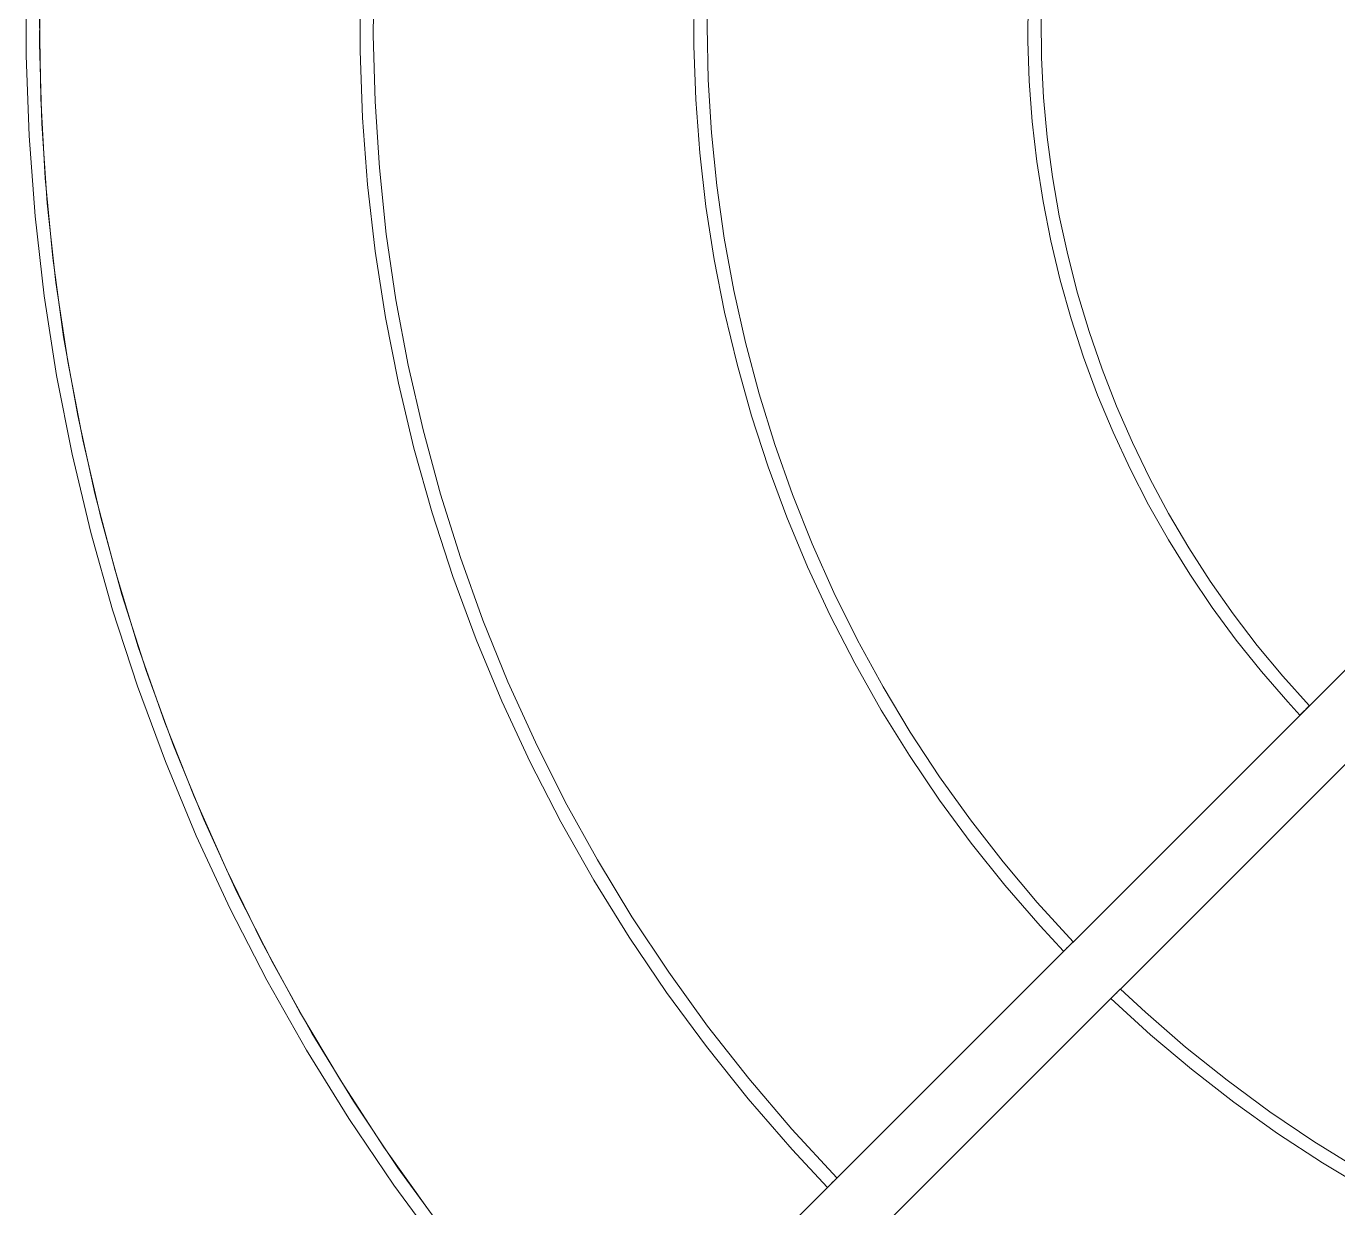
# Model space of a CAD drawing. Header units: millimetres. Extents: x -22227 to 20164, y 15335 to 61747.
# Drawn here: x -8119.4 to -7923, y 61070 to 61246.9 of the extents above; entities that cross this region are included whole.
import ezdxf

# ---------------------------------------------------------------- set-up
doc = ezdxf.new("R2010")
doc.units = ezdxf.units.MM
doc.layers.add('M-EQPM', color=7, linetype='Continuous', lineweight=5)

# ---------------------------------------------------------------- blocks, each defined once
blk = doc.blocks.new('DanNong_VRV_1 QUẠT - OD-A-12_1-2147179-MẶT BẰNG BỐ TRÍ THIẾT BỊ')
at = {"layer": 'M-EQPM'}
for p, q in [((-178.72, -35.93), (13.61, 156.4)), ((13.61, 156.4), (-175.9, -33.1)), ((20.68, 149.33), (-171.65, -43)), ((-168.82, -40.17), (20.68, 149.33))]:
    blk.add_line(p, q, dxfattribs=at)
at = {"layer": 'M-EQPM', "flags": 128}
for points in [[(-248.4, 195.87), (-248.47, 183.83), (-248.05, 171.8), (-247.15, 159.79), (-245.78, 147.83), (-243.92, 135.93), (-241.6, 124.12), (-238.8, 112.41), (-235.53, 100.82), (-231.81, 89.38), (-227.63, 78.09), (-223, 66.97), (-217.93, 56.05), (-212.43, 45.34), (-206.5, 34.86), (-200.16, 24.63), (-193.42, 14.66), (-186.28, 4.96), (-178.76, -4.44), (-170.87, -13.54), (-163.85, -21.05)], [(-248.4, 195.87), (-248.47, 183.83), (-248.05, 171.8), (-247.15, 159.79), (-245.78, 147.83), (-243.92, 135.93), (-241.6, 124.12), (-238.8, 112.41), (-235.53, 100.82), (-231.81, 89.38), (-227.63, 78.09), (-223, 66.97), (-217.93, 56.05), (-212.43, 45.34), (-206.5, 34.86), (-200.16, 24.63), (-193.42, 14.66), (-186.28, 4.96)], [(-248.4, 195.87), (-248.47, 183.83), (-248.05, 171.8), (-247.15, 159.79), (-245.78, 147.83), (-243.92, 135.93), (-241.6, 124.12), (-238.8, 112.41), (-235.53, 100.82), (-231.81, 89.38), (-227.63, 78.09), (-223, 66.97), (-217.93, 56.05), (-212.43, 45.34), (-206.5, 34.86), (-200.16, 24.63), (-193.42, 14.66), (-186.28, 4.96)], [(-188, 10.58), (-194.92, 20.33), (-201.43, 30.36), (-207.54, 40.64), (-213.23, 51.16), (-218.5, 61.9), (-223.34, 72.84), (-227.73, 83.96), (-231.68, 95.25), (-235.17, 106.69), (-238.2, 118.26), (-240.76, 129.94), (-242.86, 141.71), (-244.48, 153.56), (-245.63, 165.46), (-246.3, 177.4), (-246.5, 189.36)], [(-188, 10.58), (-194.92, 20.33), (-201.43, 30.36), (-207.54, 40.64), (-213.23, 51.16), (-218.5, 61.9), (-223.34, 72.84), (-227.73, 83.96), (-231.68, 95.25), (-235.17, 106.69), (-238.2, 118.26), (-240.76, 129.94), (-242.86, 141.71), (-244.48, 153.56), (-245.63, 165.46), (-246.3, 177.4), (-246.5, 189.36)], [(-162.43, -19.64), (-170.57, -10.88), (-178.35, -1.8), (-185.77, 7.59), (-192.8, 17.26), (-199.44, 27.21), (-205.68, 37.41), (-211.5, 47.86), (-216.91, 58.52), (-221.88, 69.4), (-226.41, 80.47), (-230.49, 91.71), (-234.13, 103.1), (-237.3, 114.63), (-240.01, 126.28), (-242.26, 138.03), (-244.03, 149.85), (-245.33, 161.74), (-246.15, 173.67), (-246.49, 185.63), (-246.35, 197.59)], [(-198.42, 194.6), (-198.47, 184.56), (-198.13, 174.52), (-197.38, 164.51), (-196.23, 154.54), (-194.68, 144.62), (-192.74, 134.77), (-190.41, 125.01), (-187.69, 115.34), (-184.58, 105.8), (-181.09, 96.38), (-177.23, 87.11), (-173.01, 78.01), (-168.42, 69.08), (-163.48, 60.34), (-158.19, 51.8), (-152.57, 43.49), (-146.62, 35.4), (-140.35, 27.56), (-133.77, 19.98), (-128.48, 14.31)], [(-127.07, 15.72), (-133.82, 23.04), (-140.28, 30.63), (-146.43, 38.46), (-152.26, 46.54), (-157.76, 54.84), (-162.93, 63.35), (-167.75, 72.07), (-172.22, 80.97), (-176.33, 90.04), (-180.07, 99.27), (-183.44, 108.64), (-186.43, 118.14), (-189.05, 127.75), (-191.27, 137.46), (-193.11, 147.25), (-194.55, 157.1), (-195.59, 167), (-196.24, 176.94), (-196.5, 186.9), (-196.35, 196.86)], [(-148.44, 193.33), (-148.48, 185.29), (-148.2, 177.25), (-147.6, 169.24), (-146.68, 161.25), (-145.44, 153.31), (-143.89, 145.42), (-142.02, 137.6), (-139.84, 129.86), (-137.35, 122.22), (-134.56, 114.68), (-131.47, 107.25), (-128.09, 99.96), (-124.41, 92.81), (-120.45, 85.81), (-116.22, 78.98), (-111.72, 72.32), (-106.95, 65.84), (-101.93, 59.57), (-96.66, 53.49), (-93.12, 49.67)], [(-91.71, 51.09), (-97.07, 56.96), (-102.2, 63.05), (-107.08, 69.34), (-111.71, 75.81), (-116.08, 82.47), (-120.17, 89.3), (-123.99, 96.28), (-127.52, 103.41), (-130.77, 110.68), (-133.72, 118.07), (-136.38, 125.57), (-138.74, 133.18), (-140.78, 140.87), (-142.52, 148.63), (-143.95, 156.47), (-145.06, 164.35), (-145.86, 172.27), (-146.34, 180.21), (-146.5, 188.17), (-146.34, 196.13)], [(-98.45, 192.06), (-98.48, 186.02), (-98.27, 179.98), (-97.82, 173.96), (-97.13, 167.96), (-96.2, 161.99), (-95.04, 156.07), (-93.63, 150.19), (-91.99, 144.38), (-90.13, 138.64), (-88.03, 132.97), (-85.71, 127.4), (-83.16, 121.92), (-80.4, 116.55), (-77.43, 111.29), (-74.25, 106.15), (-70.87, 101.15), (-67.29, 96.29), (-63.51, 91.57), (-59.56, 87.01), (-57.75, 85.04)], [(-56.34, 86.46), (-60.32, 90.89), (-64.12, 95.48), (-67.73, 100.22), (-71.16, 105.1), (-74.38, 110.11), (-77.41, 115.25), (-80.22, 120.5), (-82.82, 125.86), (-85.21, 131.32), (-87.37, 136.87), (-89.31, 142.51), (-91.03, 148.22), (-92.51, 153.99), (-93.77, 159.81), (-94.79, 165.69), (-95.57, 171.59), (-96.12, 177.53), (-96.42, 183.48), (-96.5, 189.44)], [(-48.89, 16.99), (-55.66, 21.18), (-62.25, 25.64), (-68.66, 30.36), (-74.88, 35.33), (-80.89, 40.55), (-84.63, 44.02)], [(-86.05, 42.6), (-80.11, 37.18), (-73.97, 32), (-67.62, 27.06), (-61.08, 22.39), (-54.36, 17.98), (-47.46, 13.84)]]:
    blk.add_lwpolyline(points, dxfattribs=at)
at = {"layer": 'M-EQPM'}
for points in [[(-56.34, 86.46), (-56.34, 86.46), (-56.36, 86.44), (-56.46, 86.33), (-56.62, 86.17), (-56.82, 85.97), (-57.04, 85.75), (-57.26, 85.53), (-57.47, 85.33), (-57.62, 85.17), (-57.73, 85.07), (-57.75, 85.04), (-57.75, 85.04)], [(-57.75, 85.04), (-57.75, 85.04), (-57.73, 85.07), (-57.62, 85.17), (-57.47, 85.33), (-57.26, 85.53), (-57.04, 85.75), (-56.82, 85.97), (-56.62, 86.17), (-56.46, 86.33), (-56.36, 86.44), (-56.34, 86.46), (-56.34, 86.46)], [(-91.71, 51.09), (-91.71, 51.09), (-91.73, 51.07), (-91.83, 50.96), (-91.99, 50.8), (-92.19, 50.6), (-92.41, 50.38), (-92.63, 50.16), (-92.84, 49.96), (-92.99, 49.8), (-93.1, 49.7), (-93.12, 49.67), (-93.12, 49.67)], [(-93.12, 49.67), (-93.12, 49.67), (-93.1, 49.7), (-92.99, 49.8), (-92.84, 49.96), (-92.63, 50.16), (-92.41, 50.38), (-92.19, 50.6), (-91.99, 50.8), (-91.83, 50.96), (-91.73, 51.07), (-91.71, 51.09), (-91.71, 51.09)], [(-86.05, 42.6), (-86.05, 42.6), (-86.03, 42.63), (-85.92, 42.73), (-85.76, 42.89), (-85.56, 43.09), (-85.34, 43.31), (-85.12, 43.53), (-84.92, 43.73), (-84.76, 43.89), (-84.66, 43.99), (-84.63, 44.02), (-84.63, 44.02)], [(-84.63, 44.02), (-84.63, 44.02), (-84.66, 43.99), (-84.76, 43.89), (-84.92, 43.73), (-85.12, 43.53), (-85.34, 43.31), (-85.56, 43.09), (-85.76, 42.89), (-85.92, 42.73), (-86.03, 42.63), (-86.05, 42.6), (-86.05, 42.6)], [(-127.07, 15.72), (-127.07, 15.72), (-127.09, 15.7), (-127.2, 15.6), (-127.35, 15.44), (-127.55, 15.24), (-127.78, 15.02), (-128, 14.79), (-128.2, 14.59), (-128.36, 14.44), (-128.46, 14.33), (-128.48, 14.31), (-128.48, 14.31)], [(-128.48, 14.31), (-128.48, 14.31), (-128.46, 14.33), (-128.36, 14.44), (-128.2, 14.59), (-128, 14.79), (-127.78, 15.02), (-127.55, 15.24), (-127.35, 15.44), (-127.2, 15.6), (-127.09, 15.7), (-127.07, 15.72), (-127.07, 15.72)]]:
    blk.add_open_spline(points, degree=3, dxfattribs=at)
blk = doc.blocks.new('DanNong_VRV_1 QUẠT - OD-A-12_1-V166-MẶT BẰNG BỐ TRÍ THIẾT BỊ')
at = {"layer": 'M-EQPM'}
for p, q in [((-178.72, -35.93), (13.61, 156.4)), ((13.61, 156.4), (-175.9, -33.1)), ((20.68, 149.33), (-171.65, -43)), ((-168.82, -40.17), (20.68, 149.33))]:
    blk.add_line(p, q, dxfattribs=at)
at = {"layer": 'M-EQPM', "flags": 128}
for points in [[(-248.4, 195.87), (-248.47, 183.83), (-248.05, 171.8), (-247.15, 159.79), (-245.78, 147.83), (-243.92, 135.93), (-241.6, 124.12), (-238.8, 112.41), (-235.53, 100.82), (-231.81, 89.38), (-227.63, 78.09), (-223, 66.97), (-217.93, 56.05), (-212.43, 45.34), (-206.5, 34.86), (-200.16, 24.63), (-193.42, 14.66), (-186.28, 4.96), (-178.76, -4.44), (-170.87, -13.54), (-163.85, -21.05)], [(-248.4, 195.87), (-248.47, 183.83), (-248.05, 171.8), (-247.15, 159.79), (-245.78, 147.83), (-243.92, 135.93), (-241.6, 124.12), (-238.8, 112.41), (-235.53, 100.82), (-231.81, 89.38), (-227.63, 78.09), (-223, 66.97), (-217.93, 56.05), (-212.43, 45.34), (-206.5, 34.86), (-200.16, 24.63), (-193.42, 14.66), (-186.28, 4.96)], [(-248.4, 195.87), (-248.47, 183.83), (-248.05, 171.8), (-247.15, 159.79), (-245.78, 147.83), (-243.92, 135.93), (-241.6, 124.12), (-238.8, 112.41), (-235.53, 100.82), (-231.81, 89.38), (-227.63, 78.09), (-223, 66.97), (-217.93, 56.05), (-212.43, 45.34), (-206.5, 34.86), (-200.16, 24.63), (-193.42, 14.66), (-186.28, 4.96)], [(-188, 10.58), (-194.92, 20.33), (-201.43, 30.36), (-207.54, 40.64), (-213.23, 51.16), (-218.5, 61.9), (-223.34, 72.84), (-227.73, 83.96), (-231.68, 95.25), (-235.17, 106.69), (-238.2, 118.26), (-240.76, 129.94), (-242.86, 141.71), (-244.48, 153.56), (-245.63, 165.46), (-246.3, 177.4), (-246.5, 189.36)], [(-188, 10.58), (-194.92, 20.33), (-201.43, 30.36), (-207.54, 40.64), (-213.23, 51.16), (-218.5, 61.9), (-223.34, 72.84), (-227.73, 83.96), (-231.68, 95.25), (-235.17, 106.69), (-238.2, 118.26), (-240.76, 129.94), (-242.86, 141.71), (-244.48, 153.56), (-245.63, 165.46), (-246.3, 177.4), (-246.5, 189.36)], [(-162.43, -19.64), (-170.57, -10.88), (-178.35, -1.8), (-185.77, 7.59), (-192.8, 17.26), (-199.44, 27.21), (-205.68, 37.41), (-211.5, 47.86), (-216.91, 58.52), (-221.88, 69.4), (-226.41, 80.47), (-230.49, 91.71), (-234.13, 103.1), (-237.3, 114.63), (-240.01, 126.28), (-242.26, 138.03), (-244.03, 149.85), (-245.33, 161.74), (-246.15, 173.67), (-246.49, 185.63), (-246.35, 197.59)], [(-198.42, 194.6), (-198.47, 184.56), (-198.13, 174.52), (-197.38, 164.51), (-196.23, 154.54), (-194.68, 144.62), (-192.74, 134.77), (-190.41, 125.01), (-187.69, 115.34), (-184.58, 105.8), (-181.09, 96.38), (-177.23, 87.11), (-173.01, 78.01), (-168.42, 69.08), (-163.48, 60.34), (-158.19, 51.8), (-152.57, 43.49), (-146.62, 35.4), (-140.35, 27.56), (-133.77, 19.98), (-128.48, 14.31)], [(-127.07, 15.72), (-133.82, 23.04), (-140.28, 30.63), (-146.43, 38.46), (-152.26, 46.54), (-157.76, 54.84), (-162.93, 63.35), (-167.75, 72.07), (-172.22, 80.97), (-176.33, 90.04), (-180.07, 99.27), (-183.44, 108.64), (-186.43, 118.14), (-189.05, 127.75), (-191.27, 137.46), (-193.11, 147.25), (-194.55, 157.1), (-195.59, 167), (-196.24, 176.94), (-196.5, 186.9), (-196.35, 196.86)], [(-148.44, 193.33), (-148.48, 185.29), (-148.2, 177.25), (-147.6, 169.24), (-146.68, 161.25), (-145.44, 153.31), (-143.89, 145.42), (-142.02, 137.6), (-139.84, 129.86), (-137.35, 122.22), (-134.56, 114.68), (-131.47, 107.25), (-128.09, 99.96), (-124.41, 92.81), (-120.45, 85.81), (-116.22, 78.98), (-111.72, 72.32), (-106.95, 65.84), (-101.93, 59.57), (-96.66, 53.49), (-93.12, 49.67)], [(-91.71, 51.09), (-97.07, 56.96), (-102.2, 63.05), (-107.08, 69.34), (-111.71, 75.81), (-116.08, 82.47), (-120.17, 89.3), (-123.99, 96.28), (-127.52, 103.41), (-130.77, 110.68), (-133.72, 118.07), (-136.38, 125.57), (-138.74, 133.18), (-140.78, 140.87), (-142.52, 148.63), (-143.95, 156.47), (-145.06, 164.35), (-145.86, 172.27), (-146.34, 180.21), (-146.5, 188.17), (-146.34, 196.13)], [(-98.45, 192.06), (-98.48, 186.02), (-98.27, 179.98), (-97.82, 173.96), (-97.13, 167.96), (-96.2, 161.99), (-95.04, 156.07), (-93.63, 150.19), (-91.99, 144.38), (-90.13, 138.64), (-88.03, 132.97), (-85.71, 127.4), (-83.16, 121.92), (-80.4, 116.55), (-77.43, 111.29), (-74.25, 106.15), (-70.87, 101.15), (-67.29, 96.29), (-63.51, 91.57), (-59.56, 87.01), (-57.75, 85.04)], [(-56.34, 86.46), (-60.32, 90.89), (-64.12, 95.48), (-67.73, 100.22), (-71.16, 105.1), (-74.38, 110.11), (-77.41, 115.25), (-80.22, 120.5), (-82.82, 125.86), (-85.21, 131.32), (-87.37, 136.87), (-89.31, 142.51), (-91.03, 148.22), (-92.51, 153.99), (-93.77, 159.81), (-94.79, 165.69), (-95.57, 171.59), (-96.12, 177.53), (-96.42, 183.48), (-96.5, 189.44)], [(-48.89, 16.99), (-55.66, 21.18), (-62.25, 25.64), (-68.66, 30.36), (-74.88, 35.33), (-80.89, 40.55), (-84.63, 44.02)], [(-86.05, 42.6), (-80.11, 37.18), (-73.97, 32), (-67.62, 27.06), (-61.08, 22.39), (-54.36, 17.98), (-47.46, 13.84)]]:
    blk.add_lwpolyline(points, dxfattribs=at)
at = {"layer": 'M-EQPM'}
for points in [[(-56.34, 86.46), (-56.34, 86.46), (-56.36, 86.44), (-56.46, 86.33), (-56.62, 86.17), (-56.82, 85.97), (-57.04, 85.75), (-57.26, 85.53), (-57.47, 85.33), (-57.62, 85.17), (-57.73, 85.07), (-57.75, 85.04), (-57.75, 85.04)], [(-57.75, 85.04), (-57.75, 85.04), (-57.73, 85.07), (-57.62, 85.17), (-57.47, 85.33), (-57.26, 85.53), (-57.04, 85.75), (-56.82, 85.97), (-56.62, 86.17), (-56.46, 86.33), (-56.36, 86.44), (-56.34, 86.46), (-56.34, 86.46)], [(-91.71, 51.09), (-91.71, 51.09), (-91.73, 51.07), (-91.83, 50.96), (-91.99, 50.8), (-92.19, 50.6), (-92.41, 50.38), (-92.63, 50.16), (-92.84, 49.96), (-92.99, 49.8), (-93.1, 49.7), (-93.12, 49.67), (-93.12, 49.67)], [(-93.12, 49.67), (-93.12, 49.67), (-93.1, 49.7), (-92.99, 49.8), (-92.84, 49.96), (-92.63, 50.16), (-92.41, 50.38), (-92.19, 50.6), (-91.99, 50.8), (-91.83, 50.96), (-91.73, 51.07), (-91.71, 51.09), (-91.71, 51.09)], [(-86.05, 42.6), (-86.05, 42.6), (-86.03, 42.63), (-85.92, 42.73), (-85.76, 42.89), (-85.56, 43.09), (-85.34, 43.31), (-85.12, 43.53), (-84.92, 43.73), (-84.76, 43.89), (-84.66, 43.99), (-84.63, 44.02), (-84.63, 44.02)], [(-84.63, 44.02), (-84.63, 44.02), (-84.66, 43.99), (-84.76, 43.89), (-84.92, 43.73), (-85.12, 43.53), (-85.34, 43.31), (-85.56, 43.09), (-85.76, 42.89), (-85.92, 42.73), (-86.03, 42.63), (-86.05, 42.6), (-86.05, 42.6)], [(-127.07, 15.72), (-127.07, 15.72), (-127.09, 15.7), (-127.2, 15.6), (-127.35, 15.44), (-127.55, 15.24), (-127.78, 15.02), (-128, 14.79), (-128.2, 14.59), (-128.36, 14.44), (-128.46, 14.33), (-128.48, 14.31), (-128.48, 14.31)], [(-128.48, 14.31), (-128.48, 14.31), (-128.46, 14.33), (-128.36, 14.44), (-128.2, 14.59), (-128, 14.79), (-127.78, 15.02), (-127.55, 15.24), (-127.35, 15.44), (-127.2, 15.6), (-127.09, 15.7), (-127.07, 15.72), (-127.07, 15.72)]]:
    blk.add_open_spline(points, degree=3, dxfattribs=at)
blk = doc.blocks.new('DanNong_VRV_1 QUẠT - OD-A-12_1-V175-MẶT BẰNG BỐ TRÍ THIẾT BỊ')
at = {"layer": 'M-EQPM'}
for p, q in [((-178.72, -35.93), (13.61, 156.4)), ((-178.72, -35.93), (13.61, 156.4)), ((13.61, 156.4), (-175.9, -33.1)), ((13.61, 156.4), (-175.9, -33.1)), ((20.68, 149.33), (-171.65, -43)), ((20.68, 149.33), (-171.65, -43)), ((-168.82, -40.17), (20.68, 149.33)), ((-168.82, -40.17), (20.68, 149.33))]:
    blk.add_line(p, q, dxfattribs=at)
at = {"layer": 'M-EQPM', "flags": 128}
for points in [[(-248.4, 195.87), (-248.47, 183.83), (-248.05, 171.8), (-247.15, 159.79), (-245.78, 147.83), (-243.92, 135.93), (-241.6, 124.12), (-238.8, 112.41), (-235.53, 100.82), (-231.81, 89.38), (-227.63, 78.09), (-223, 66.97), (-217.93, 56.05), (-212.43, 45.34), (-206.5, 34.86), (-200.16, 24.63), (-193.42, 14.66), (-186.28, 4.96), (-178.76, -4.44), (-170.87, -13.54), (-163.85, -21.05)], [(-248.4, 195.87), (-248.47, 183.83), (-248.05, 171.8), (-247.15, 159.79), (-245.78, 147.83), (-243.92, 135.93), (-241.6, 124.12), (-238.8, 112.41), (-235.53, 100.82), (-231.81, 89.38), (-227.63, 78.09), (-223, 66.97), (-217.93, 56.05), (-212.43, 45.34), (-206.5, 34.86), (-200.16, 24.63), (-193.42, 14.66), (-186.28, 4.96)], [(-248.4, 195.87), (-248.47, 183.83), (-248.05, 171.8), (-247.15, 159.79), (-245.78, 147.83), (-243.92, 135.93), (-241.6, 124.12), (-238.8, 112.41), (-235.53, 100.82), (-231.81, 89.38), (-227.63, 78.09), (-223, 66.97), (-217.93, 56.05), (-212.43, 45.34), (-206.5, 34.86), (-200.16, 24.63), (-193.42, 14.66), (-186.28, 4.96)], [(-248.4, 195.87), (-248.47, 183.83), (-248.05, 171.8), (-247.15, 159.79), (-245.78, 147.83), (-243.92, 135.93), (-241.6, 124.12), (-238.8, 112.41), (-235.53, 100.82), (-231.81, 89.38), (-227.63, 78.09), (-223, 66.97), (-217.93, 56.05), (-212.43, 45.34), (-206.5, 34.86), (-200.16, 24.63), (-193.42, 14.66), (-186.28, 4.96), (-178.76, -4.44), (-170.87, -13.54), (-163.85, -21.05)], [(-248.4, 195.87), (-248.47, 183.83), (-248.05, 171.8), (-247.15, 159.79), (-245.78, 147.83), (-243.92, 135.93), (-241.6, 124.12), (-238.8, 112.41), (-235.53, 100.82), (-231.81, 89.38), (-227.63, 78.09), (-223, 66.97), (-217.93, 56.05), (-212.43, 45.34), (-206.5, 34.86), (-200.16, 24.63), (-193.42, 14.66), (-186.28, 4.96)], [(-248.4, 195.87), (-248.47, 183.83), (-248.05, 171.8), (-247.15, 159.79), (-245.78, 147.83), (-243.92, 135.93), (-241.6, 124.12), (-238.8, 112.41), (-235.53, 100.82), (-231.81, 89.38), (-227.63, 78.09), (-223, 66.97), (-217.93, 56.05), (-212.43, 45.34), (-206.5, 34.86), (-200.16, 24.63), (-193.42, 14.66), (-186.28, 4.96)], [(-188, 10.58), (-194.92, 20.33), (-201.43, 30.36), (-207.54, 40.64), (-213.23, 51.16), (-218.5, 61.9), (-223.34, 72.84), (-227.73, 83.96), (-231.68, 95.25), (-235.17, 106.69), (-238.2, 118.26), (-240.76, 129.94), (-242.86, 141.71), (-244.48, 153.56), (-245.63, 165.46), (-246.3, 177.4), (-246.5, 189.36)], [(-188, 10.58), (-194.92, 20.33), (-201.43, 30.36), (-207.54, 40.64), (-213.23, 51.16), (-218.5, 61.9), (-223.34, 72.84), (-227.73, 83.96), (-231.68, 95.25), (-235.17, 106.69), (-238.2, 118.26), (-240.76, 129.94), (-242.86, 141.71), (-244.48, 153.56), (-245.63, 165.46), (-246.3, 177.4), (-246.5, 189.36)], [(-188, 10.58), (-194.92, 20.33), (-201.43, 30.36), (-207.54, 40.64), (-213.23, 51.16), (-218.5, 61.9), (-223.34, 72.84), (-227.73, 83.96), (-231.68, 95.25), (-235.17, 106.69), (-238.2, 118.26), (-240.76, 129.94), (-242.86, 141.71), (-244.48, 153.56), (-245.63, 165.46), (-246.3, 177.4), (-246.5, 189.36)], [(-188, 10.58), (-194.92, 20.33), (-201.43, 30.36), (-207.54, 40.64), (-213.23, 51.16), (-218.5, 61.9), (-223.34, 72.84), (-227.73, 83.96), (-231.68, 95.25), (-235.17, 106.69), (-238.2, 118.26), (-240.76, 129.94), (-242.86, 141.71), (-244.48, 153.56), (-245.63, 165.46), (-246.3, 177.4), (-246.5, 189.36)], [(-162.43, -19.64), (-170.57, -10.88), (-178.35, -1.8), (-185.77, 7.59), (-192.8, 17.26), (-199.44, 27.21), (-205.68, 37.41), (-211.5, 47.86), (-216.91, 58.52), (-221.88, 69.4), (-226.41, 80.47), (-230.49, 91.71), (-234.13, 103.1), (-237.3, 114.63), (-240.01, 126.28), (-242.26, 138.03), (-244.03, 149.85), (-245.33, 161.74), (-246.15, 173.67), (-246.49, 185.63), (-246.35, 197.59)], [(-162.43, -19.64), (-170.57, -10.88), (-178.35, -1.8), (-185.77, 7.59), (-192.8, 17.26), (-199.44, 27.21), (-205.68, 37.41), (-211.5, 47.86), (-216.91, 58.52), (-221.88, 69.4), (-226.41, 80.47), (-230.49, 91.71), (-234.13, 103.1), (-237.3, 114.63), (-240.01, 126.28), (-242.26, 138.03), (-244.03, 149.85), (-245.33, 161.74), (-246.15, 173.67), (-246.49, 185.63), (-246.35, 197.59)], [(-198.42, 194.6), (-198.47, 184.56), (-198.13, 174.52), (-197.38, 164.51), (-196.23, 154.54), (-194.68, 144.62), (-192.74, 134.77), (-190.41, 125.01), (-187.69, 115.34), (-184.58, 105.8), (-181.09, 96.38), (-177.23, 87.11), (-173.01, 78.01), (-168.42, 69.08), (-163.48, 60.34), (-158.19, 51.8), (-152.57, 43.49), (-146.62, 35.4), (-140.35, 27.56), (-133.77, 19.98), (-128.48, 14.31)], [(-198.42, 194.6), (-198.47, 184.56), (-198.13, 174.52), (-197.38, 164.51), (-196.23, 154.54), (-194.68, 144.62), (-192.74, 134.77), (-190.41, 125.01), (-187.69, 115.34), (-184.58, 105.8), (-181.09, 96.38), (-177.23, 87.11), (-173.01, 78.01), (-168.42, 69.08), (-163.48, 60.34), (-158.19, 51.8), (-152.57, 43.49), (-146.62, 35.4), (-140.35, 27.56), (-133.77, 19.98), (-128.48, 14.31)], [(-127.07, 15.72), (-133.82, 23.04), (-140.28, 30.63), (-146.43, 38.46), (-152.26, 46.54), (-157.76, 54.84), (-162.93, 63.35), (-167.75, 72.07), (-172.22, 80.97), (-176.33, 90.04), (-180.07, 99.27), (-183.44, 108.64), (-186.43, 118.14), (-189.05, 127.75), (-191.27, 137.46), (-193.11, 147.25), (-194.55, 157.1), (-195.59, 167), (-196.24, 176.94), (-196.5, 186.9), (-196.35, 196.86)], [(-127.07, 15.72), (-133.82, 23.04), (-140.28, 30.63), (-146.43, 38.46), (-152.26, 46.54), (-157.76, 54.84), (-162.93, 63.35), (-167.75, 72.07), (-172.22, 80.97), (-176.33, 90.04), (-180.07, 99.27), (-183.44, 108.64), (-186.43, 118.14), (-189.05, 127.75), (-191.27, 137.46), (-193.11, 147.25), (-194.55, 157.1), (-195.59, 167), (-196.24, 176.94), (-196.5, 186.9), (-196.35, 196.86)], [(-148.44, 193.33), (-148.48, 185.29), (-148.2, 177.25), (-147.6, 169.24), (-146.68, 161.25), (-145.44, 153.31), (-143.89, 145.42), (-142.02, 137.6), (-139.84, 129.86), (-137.35, 122.22), (-134.56, 114.68), (-131.47, 107.25), (-128.09, 99.96), (-124.41, 92.81), (-120.45, 85.81), (-116.22, 78.98), (-111.72, 72.32), (-106.95, 65.84), (-101.93, 59.57), (-96.66, 53.49), (-93.12, 49.67)], [(-148.44, 193.33), (-148.48, 185.29), (-148.2, 177.25), (-147.6, 169.24), (-146.68, 161.25), (-145.44, 153.31), (-143.89, 145.42), (-142.02, 137.6), (-139.84, 129.86), (-137.35, 122.22), (-134.56, 114.68), (-131.47, 107.25), (-128.09, 99.96), (-124.41, 92.81), (-120.45, 85.81), (-116.22, 78.98), (-111.72, 72.32), (-106.95, 65.84), (-101.93, 59.57), (-96.66, 53.49), (-93.12, 49.67)], [(-91.71, 51.09), (-97.07, 56.96), (-102.2, 63.05), (-107.08, 69.34), (-111.71, 75.81), (-116.08, 82.47), (-120.17, 89.3), (-123.99, 96.28), (-127.52, 103.41), (-130.77, 110.68), (-133.72, 118.07), (-136.38, 125.57), (-138.74, 133.18), (-140.78, 140.87), (-142.52, 148.63), (-143.95, 156.47), (-145.06, 164.35), (-145.86, 172.27), (-146.34, 180.21), (-146.5, 188.17), (-146.34, 196.13)], [(-91.71, 51.09), (-97.07, 56.96), (-102.2, 63.05), (-107.08, 69.34), (-111.71, 75.81), (-116.08, 82.47), (-120.17, 89.3), (-123.99, 96.28), (-127.52, 103.41), (-130.77, 110.68), (-133.72, 118.07), (-136.38, 125.57), (-138.74, 133.18), (-140.78, 140.87), (-142.52, 148.63), (-143.95, 156.47), (-145.06, 164.35), (-145.86, 172.27), (-146.34, 180.21), (-146.5, 188.17), (-146.34, 196.13)], [(-98.45, 192.06), (-98.48, 186.02), (-98.27, 179.98), (-97.82, 173.96), (-97.13, 167.96), (-96.2, 161.99), (-95.04, 156.07), (-93.63, 150.19), (-91.99, 144.38), (-90.13, 138.64), (-88.03, 132.97), (-85.71, 127.4), (-83.16, 121.92), (-80.4, 116.55), (-77.43, 111.29), (-74.25, 106.15), (-70.87, 101.15), (-67.29, 96.29), (-63.51, 91.57), (-59.56, 87.01), (-57.75, 85.04)], [(-98.45, 192.06), (-98.48, 186.02), (-98.27, 179.98), (-97.82, 173.96), (-97.13, 167.96), (-96.2, 161.99), (-95.04, 156.07), (-93.63, 150.19), (-91.99, 144.38), (-90.13, 138.64), (-88.03, 132.97), (-85.71, 127.4), (-83.16, 121.92), (-80.4, 116.55), (-77.43, 111.29), (-74.25, 106.15), (-70.87, 101.15), (-67.29, 96.29), (-63.51, 91.57), (-59.56, 87.01), (-57.75, 85.04)], [(-56.34, 86.46), (-60.32, 90.89), (-64.12, 95.48), (-67.73, 100.22), (-71.16, 105.1), (-74.38, 110.11), (-77.41, 115.25), (-80.22, 120.5), (-82.82, 125.86), (-85.21, 131.32), (-87.37, 136.87), (-89.31, 142.51), (-91.03, 148.22), (-92.51, 153.99), (-93.77, 159.81), (-94.79, 165.69), (-95.57, 171.59), (-96.12, 177.53), (-96.42, 183.48), (-96.5, 189.44)], [(-56.34, 86.46), (-60.32, 90.89), (-64.12, 95.48), (-67.73, 100.22), (-71.16, 105.1), (-74.38, 110.11), (-77.41, 115.25), (-80.22, 120.5), (-82.82, 125.86), (-85.21, 131.32), (-87.37, 136.87), (-89.31, 142.51), (-91.03, 148.22), (-92.51, 153.99), (-93.77, 159.81), (-94.79, 165.69), (-95.57, 171.59), (-96.12, 177.53), (-96.42, 183.48), (-96.5, 189.44)], [(-48.89, 16.99), (-55.66, 21.18), (-62.25, 25.64), (-68.66, 30.36), (-74.88, 35.33), (-80.89, 40.55), (-84.63, 44.02)], [(-48.89, 16.99), (-55.66, 21.18), (-62.25, 25.64), (-68.66, 30.36), (-74.88, 35.33), (-80.89, 40.55), (-84.63, 44.02)], [(-86.05, 42.6), (-80.11, 37.18), (-73.97, 32), (-67.62, 27.06), (-61.08, 22.39), (-54.36, 17.98), (-47.46, 13.84)], [(-86.05, 42.6), (-80.11, 37.18), (-73.97, 32), (-67.62, 27.06), (-61.08, 22.39), (-54.36, 17.98), (-47.46, 13.84)]]:
    blk.add_lwpolyline(points, dxfattribs=at)
at = {"layer": 'M-EQPM'}
for points in [[(-56.34, 86.46), (-56.34, 86.46), (-56.36, 86.44), (-56.46, 86.33), (-56.62, 86.17), (-56.82, 85.97), (-57.04, 85.75), (-57.26, 85.53), (-57.47, 85.33), (-57.62, 85.17), (-57.73, 85.07), (-57.75, 85.04), (-57.75, 85.04)], [(-57.75, 85.04), (-57.75, 85.04), (-57.73, 85.07), (-57.62, 85.17), (-57.47, 85.33), (-57.26, 85.53), (-57.04, 85.75), (-56.82, 85.97), (-56.62, 86.17), (-56.46, 86.33), (-56.36, 86.44), (-56.34, 86.46), (-56.34, 86.46)], [(-56.34, 86.46), (-56.34, 86.46), (-56.36, 86.44), (-56.46, 86.33), (-56.62, 86.17), (-56.82, 85.97), (-57.04, 85.75), (-57.26, 85.53), (-57.47, 85.33), (-57.62, 85.17), (-57.73, 85.07), (-57.75, 85.04), (-57.75, 85.04)], [(-57.75, 85.04), (-57.75, 85.04), (-57.73, 85.07), (-57.62, 85.17), (-57.47, 85.33), (-57.26, 85.53), (-57.04, 85.75), (-56.82, 85.97), (-56.62, 86.17), (-56.46, 86.33), (-56.36, 86.44), (-56.34, 86.46), (-56.34, 86.46)], [(-91.71, 51.09), (-91.71, 51.09), (-91.73, 51.07), (-91.83, 50.96), (-91.99, 50.8), (-92.19, 50.6), (-92.41, 50.38), (-92.63, 50.16), (-92.84, 49.96), (-92.99, 49.8), (-93.1, 49.7), (-93.12, 49.67), (-93.12, 49.67)], [(-93.12, 49.67), (-93.12, 49.67), (-93.1, 49.7), (-92.99, 49.8), (-92.84, 49.96), (-92.63, 50.16), (-92.41, 50.38), (-92.19, 50.6), (-91.99, 50.8), (-91.83, 50.96), (-91.73, 51.07), (-91.71, 51.09), (-91.71, 51.09)], [(-91.71, 51.09), (-91.71, 51.09), (-91.73, 51.07), (-91.83, 50.96), (-91.99, 50.8), (-92.19, 50.6), (-92.41, 50.38), (-92.63, 50.16), (-92.84, 49.96), (-92.99, 49.8), (-93.1, 49.7), (-93.12, 49.67), (-93.12, 49.67)], [(-93.12, 49.67), (-93.12, 49.67), (-93.1, 49.7), (-92.99, 49.8), (-92.84, 49.96), (-92.63, 50.16), (-92.41, 50.38), (-92.19, 50.6), (-91.99, 50.8), (-91.83, 50.96), (-91.73, 51.07), (-91.71, 51.09), (-91.71, 51.09)], [(-86.05, 42.6), (-86.05, 42.6), (-86.03, 42.63), (-85.92, 42.73), (-85.76, 42.89), (-85.56, 43.09), (-85.34, 43.31), (-85.12, 43.53), (-84.92, 43.73), (-84.76, 43.89), (-84.66, 43.99), (-84.63, 44.02), (-84.63, 44.02)], [(-84.63, 44.02), (-84.63, 44.02), (-84.66, 43.99), (-84.76, 43.89), (-84.92, 43.73), (-85.12, 43.53), (-85.34, 43.31), (-85.56, 43.09), (-85.76, 42.89), (-85.92, 42.73), (-86.03, 42.63), (-86.05, 42.6), (-86.05, 42.6)], [(-86.05, 42.6), (-86.05, 42.6), (-86.03, 42.63), (-85.92, 42.73), (-85.76, 42.89), (-85.56, 43.09), (-85.34, 43.31), (-85.12, 43.53), (-84.92, 43.73), (-84.76, 43.89), (-84.66, 43.99), (-84.63, 44.02), (-84.63, 44.02)], [(-84.63, 44.02), (-84.63, 44.02), (-84.66, 43.99), (-84.76, 43.89), (-84.92, 43.73), (-85.12, 43.53), (-85.34, 43.31), (-85.56, 43.09), (-85.76, 42.89), (-85.92, 42.73), (-86.03, 42.63), (-86.05, 42.6), (-86.05, 42.6)], [(-127.07, 15.72), (-127.07, 15.72), (-127.09, 15.7), (-127.2, 15.6), (-127.35, 15.44), (-127.55, 15.24), (-127.78, 15.02), (-128, 14.79), (-128.2, 14.59), (-128.36, 14.44), (-128.46, 14.33), (-128.48, 14.31), (-128.48, 14.31)], [(-128.48, 14.31), (-128.48, 14.31), (-128.46, 14.33), (-128.36, 14.44), (-128.2, 14.59), (-128, 14.79), (-127.78, 15.02), (-127.55, 15.24), (-127.35, 15.44), (-127.2, 15.6), (-127.09, 15.7), (-127.07, 15.72), (-127.07, 15.72)], [(-127.07, 15.72), (-127.07, 15.72), (-127.09, 15.7), (-127.2, 15.6), (-127.35, 15.44), (-127.55, 15.24), (-127.78, 15.02), (-128, 14.79), (-128.2, 14.59), (-128.36, 14.44), (-128.46, 14.33), (-128.48, 14.31), (-128.48, 14.31)], [(-128.48, 14.31), (-128.48, 14.31), (-128.46, 14.33), (-128.36, 14.44), (-128.2, 14.59), (-128, 14.79), (-127.78, 15.02), (-127.55, 15.24), (-127.35, 15.44), (-127.2, 15.6), (-127.09, 15.7), (-127.07, 15.72), (-127.07, 15.72)]]:
    blk.add_open_spline(points, degree=3, dxfattribs=at)
blk = doc.blocks.new('DanNong_VRV_1 QUẠT - OD-A-12_1-V180-MẶT BẰNG BỐ TRÍ THIẾT BỊ')
at = {"layer": 'M-EQPM'}
for p, q in [((-178.72, -35.93), (13.61, 156.4)), ((-178.72, -35.93), (13.61, 156.4)), ((13.61, 156.4), (-175.9, -33.1)), ((13.61, 156.4), (-175.9, -33.1)), ((20.68, 149.33), (-171.65, -43)), ((20.68, 149.33), (-171.65, -43)), ((-168.82, -40.17), (20.68, 149.33)), ((-168.82, -40.17), (20.68, 149.33))]:
    blk.add_line(p, q, dxfattribs=at)
at = {"layer": 'M-EQPM', "flags": 128}
for points in [[(-248.4, 195.87), (-248.47, 183.83), (-248.05, 171.8), (-247.15, 159.79), (-245.78, 147.83), (-243.92, 135.93), (-241.6, 124.12), (-238.8, 112.41), (-235.53, 100.82), (-231.81, 89.38), (-227.63, 78.09), (-223, 66.97), (-217.93, 56.05), (-212.43, 45.34), (-206.5, 34.86), (-200.16, 24.63), (-193.42, 14.66), (-186.28, 4.96), (-178.76, -4.44), (-170.87, -13.54), (-163.85, -21.05)], [(-248.4, 195.87), (-248.47, 183.83), (-248.05, 171.8), (-247.15, 159.79), (-245.78, 147.83), (-243.92, 135.93), (-241.6, 124.12), (-238.8, 112.41), (-235.53, 100.82), (-231.81, 89.38), (-227.63, 78.09), (-223, 66.97), (-217.93, 56.05), (-212.43, 45.34), (-206.5, 34.86), (-200.16, 24.63), (-193.42, 14.66), (-186.28, 4.96)], [(-248.4, 195.87), (-248.47, 183.83), (-248.05, 171.8), (-247.15, 159.79), (-245.78, 147.83), (-243.92, 135.93), (-241.6, 124.12), (-238.8, 112.41), (-235.53, 100.82), (-231.81, 89.38), (-227.63, 78.09), (-223, 66.97), (-217.93, 56.05), (-212.43, 45.34), (-206.5, 34.86), (-200.16, 24.63), (-193.42, 14.66), (-186.28, 4.96)], [(-248.4, 195.87), (-248.47, 183.83), (-248.05, 171.8), (-247.15, 159.79), (-245.78, 147.83), (-243.92, 135.93), (-241.6, 124.12), (-238.8, 112.41), (-235.53, 100.82), (-231.81, 89.38), (-227.63, 78.09), (-223, 66.97), (-217.93, 56.05), (-212.43, 45.34), (-206.5, 34.86), (-200.16, 24.63), (-193.42, 14.66), (-186.28, 4.96), (-178.76, -4.44), (-170.87, -13.54), (-163.85, -21.05)], [(-248.4, 195.87), (-248.47, 183.83), (-248.05, 171.8), (-247.15, 159.79), (-245.78, 147.83), (-243.92, 135.93), (-241.6, 124.12), (-238.8, 112.41), (-235.53, 100.82), (-231.81, 89.38), (-227.63, 78.09), (-223, 66.97), (-217.93, 56.05), (-212.43, 45.34), (-206.5, 34.86), (-200.16, 24.63), (-193.42, 14.66), (-186.28, 4.96)], [(-248.4, 195.87), (-248.47, 183.83), (-248.05, 171.8), (-247.15, 159.79), (-245.78, 147.83), (-243.92, 135.93), (-241.6, 124.12), (-238.8, 112.41), (-235.53, 100.82), (-231.81, 89.38), (-227.63, 78.09), (-223, 66.97), (-217.93, 56.05), (-212.43, 45.34), (-206.5, 34.86), (-200.16, 24.63), (-193.42, 14.66), (-186.28, 4.96)], [(-188, 10.58), (-194.92, 20.33), (-201.43, 30.36), (-207.54, 40.64), (-213.23, 51.16), (-218.5, 61.9), (-223.34, 72.84), (-227.73, 83.96), (-231.68, 95.25), (-235.17, 106.69), (-238.2, 118.26), (-240.76, 129.94), (-242.86, 141.71), (-244.48, 153.56), (-245.63, 165.46), (-246.3, 177.4), (-246.5, 189.36)], [(-188, 10.58), (-194.92, 20.33), (-201.43, 30.36), (-207.54, 40.64), (-213.23, 51.16), (-218.5, 61.9), (-223.34, 72.84), (-227.73, 83.96), (-231.68, 95.25), (-235.17, 106.69), (-238.2, 118.26), (-240.76, 129.94), (-242.86, 141.71), (-244.48, 153.56), (-245.63, 165.46), (-246.3, 177.4), (-246.5, 189.36)], [(-188, 10.58), (-194.92, 20.33), (-201.43, 30.36), (-207.54, 40.64), (-213.23, 51.16), (-218.5, 61.9), (-223.34, 72.84), (-227.73, 83.96), (-231.68, 95.25), (-235.17, 106.69), (-238.2, 118.26), (-240.76, 129.94), (-242.86, 141.71), (-244.48, 153.56), (-245.63, 165.46), (-246.3, 177.4), (-246.5, 189.36)], [(-188, 10.58), (-194.92, 20.33), (-201.43, 30.36), (-207.54, 40.64), (-213.23, 51.16), (-218.5, 61.9), (-223.34, 72.84), (-227.73, 83.96), (-231.68, 95.25), (-235.17, 106.69), (-238.2, 118.26), (-240.76, 129.94), (-242.86, 141.71), (-244.48, 153.56), (-245.63, 165.46), (-246.3, 177.4), (-246.5, 189.36)], [(-162.43, -19.64), (-170.57, -10.88), (-178.35, -1.8), (-185.77, 7.59), (-192.8, 17.26), (-199.44, 27.21), (-205.68, 37.41), (-211.5, 47.86), (-216.91, 58.52), (-221.88, 69.4), (-226.41, 80.47), (-230.49, 91.71), (-234.13, 103.1), (-237.3, 114.63), (-240.01, 126.28), (-242.26, 138.03), (-244.03, 149.85), (-245.33, 161.74), (-246.15, 173.67), (-246.49, 185.63), (-246.35, 197.59)], [(-162.43, -19.64), (-170.57, -10.88), (-178.35, -1.8), (-185.77, 7.59), (-192.8, 17.26), (-199.44, 27.21), (-205.68, 37.41), (-211.5, 47.86), (-216.91, 58.52), (-221.88, 69.4), (-226.41, 80.47), (-230.49, 91.71), (-234.13, 103.1), (-237.3, 114.63), (-240.01, 126.28), (-242.26, 138.03), (-244.03, 149.85), (-245.33, 161.74), (-246.15, 173.67), (-246.49, 185.63), (-246.35, 197.59)], [(-198.42, 194.6), (-198.47, 184.56), (-198.13, 174.52), (-197.38, 164.51), (-196.23, 154.54), (-194.68, 144.62), (-192.74, 134.77), (-190.41, 125.01), (-187.69, 115.34), (-184.58, 105.8), (-181.09, 96.38), (-177.23, 87.11), (-173.01, 78.01), (-168.42, 69.08), (-163.48, 60.34), (-158.19, 51.8), (-152.57, 43.49), (-146.62, 35.4), (-140.35, 27.56), (-133.77, 19.98), (-128.48, 14.31)], [(-198.42, 194.6), (-198.47, 184.56), (-198.13, 174.52), (-197.38, 164.51), (-196.23, 154.54), (-194.68, 144.62), (-192.74, 134.77), (-190.41, 125.01), (-187.69, 115.34), (-184.58, 105.8), (-181.09, 96.38), (-177.23, 87.11), (-173.01, 78.01), (-168.42, 69.08), (-163.48, 60.34), (-158.19, 51.8), (-152.57, 43.49), (-146.62, 35.4), (-140.35, 27.56), (-133.77, 19.98), (-128.48, 14.31)], [(-127.07, 15.72), (-133.82, 23.04), (-140.28, 30.63), (-146.43, 38.46), (-152.26, 46.54), (-157.76, 54.84), (-162.93, 63.35), (-167.75, 72.07), (-172.22, 80.97), (-176.33, 90.04), (-180.07, 99.27), (-183.44, 108.64), (-186.43, 118.14), (-189.05, 127.75), (-191.27, 137.46), (-193.11, 147.25), (-194.55, 157.1), (-195.59, 167), (-196.24, 176.94), (-196.5, 186.9), (-196.35, 196.86)], [(-127.07, 15.72), (-133.82, 23.04), (-140.28, 30.63), (-146.43, 38.46), (-152.26, 46.54), (-157.76, 54.84), (-162.93, 63.35), (-167.75, 72.07), (-172.22, 80.97), (-176.33, 90.04), (-180.07, 99.27), (-183.44, 108.64), (-186.43, 118.14), (-189.05, 127.75), (-191.27, 137.46), (-193.11, 147.25), (-194.55, 157.1), (-195.59, 167), (-196.24, 176.94), (-196.5, 186.9), (-196.35, 196.86)], [(-148.44, 193.33), (-148.48, 185.29), (-148.2, 177.25), (-147.6, 169.24), (-146.68, 161.25), (-145.44, 153.31), (-143.89, 145.42), (-142.02, 137.6), (-139.84, 129.86), (-137.35, 122.22), (-134.56, 114.68), (-131.47, 107.25), (-128.09, 99.96), (-124.41, 92.81), (-120.45, 85.81), (-116.22, 78.98), (-111.72, 72.32), (-106.95, 65.84), (-101.93, 59.57), (-96.66, 53.49), (-93.12, 49.67)], [(-148.44, 193.33), (-148.48, 185.29), (-148.2, 177.25), (-147.6, 169.24), (-146.68, 161.25), (-145.44, 153.31), (-143.89, 145.42), (-142.02, 137.6), (-139.84, 129.86), (-137.35, 122.22), (-134.56, 114.68), (-131.47, 107.25), (-128.09, 99.96), (-124.41, 92.81), (-120.45, 85.81), (-116.22, 78.98), (-111.72, 72.32), (-106.95, 65.84), (-101.93, 59.57), (-96.66, 53.49), (-93.12, 49.67)], [(-91.71, 51.09), (-97.07, 56.96), (-102.2, 63.05), (-107.08, 69.34), (-111.71, 75.81), (-116.08, 82.47), (-120.17, 89.3), (-123.99, 96.28), (-127.52, 103.41), (-130.77, 110.68), (-133.72, 118.07), (-136.38, 125.57), (-138.74, 133.18), (-140.78, 140.87), (-142.52, 148.63), (-143.95, 156.47), (-145.06, 164.35), (-145.86, 172.27), (-146.34, 180.21), (-146.5, 188.17), (-146.34, 196.13)], [(-91.71, 51.09), (-97.07, 56.96), (-102.2, 63.05), (-107.08, 69.34), (-111.71, 75.81), (-116.08, 82.47), (-120.17, 89.3), (-123.99, 96.28), (-127.52, 103.41), (-130.77, 110.68), (-133.72, 118.07), (-136.38, 125.57), (-138.74, 133.18), (-140.78, 140.87), (-142.52, 148.63), (-143.95, 156.47), (-145.06, 164.35), (-145.86, 172.27), (-146.34, 180.21), (-146.5, 188.17), (-146.34, 196.13)], [(-98.45, 192.06), (-98.48, 186.02), (-98.27, 179.98), (-97.82, 173.96), (-97.13, 167.96), (-96.2, 161.99), (-95.04, 156.07), (-93.63, 150.19), (-91.99, 144.38), (-90.13, 138.64), (-88.03, 132.97), (-85.71, 127.4), (-83.16, 121.92), (-80.4, 116.55), (-77.43, 111.29), (-74.25, 106.15), (-70.87, 101.15), (-67.29, 96.29), (-63.51, 91.57), (-59.56, 87.01), (-57.75, 85.04)], [(-98.45, 192.06), (-98.48, 186.02), (-98.27, 179.98), (-97.82, 173.96), (-97.13, 167.96), (-96.2, 161.99), (-95.04, 156.07), (-93.63, 150.19), (-91.99, 144.38), (-90.13, 138.64), (-88.03, 132.97), (-85.71, 127.4), (-83.16, 121.92), (-80.4, 116.55), (-77.43, 111.29), (-74.25, 106.15), (-70.87, 101.15), (-67.29, 96.29), (-63.51, 91.57), (-59.56, 87.01), (-57.75, 85.04)], [(-56.34, 86.46), (-60.32, 90.89), (-64.12, 95.48), (-67.73, 100.22), (-71.16, 105.1), (-74.38, 110.11), (-77.41, 115.25), (-80.22, 120.5), (-82.82, 125.86), (-85.21, 131.32), (-87.37, 136.87), (-89.31, 142.51), (-91.03, 148.22), (-92.51, 153.99), (-93.77, 159.81), (-94.79, 165.69), (-95.57, 171.59), (-96.12, 177.53), (-96.42, 183.48), (-96.5, 189.44)], [(-56.34, 86.46), (-60.32, 90.89), (-64.12, 95.48), (-67.73, 100.22), (-71.16, 105.1), (-74.38, 110.11), (-77.41, 115.25), (-80.22, 120.5), (-82.82, 125.86), (-85.21, 131.32), (-87.37, 136.87), (-89.31, 142.51), (-91.03, 148.22), (-92.51, 153.99), (-93.77, 159.81), (-94.79, 165.69), (-95.57, 171.59), (-96.12, 177.53), (-96.42, 183.48), (-96.5, 189.44)], [(-48.89, 16.99), (-55.66, 21.18), (-62.25, 25.64), (-68.66, 30.36), (-74.88, 35.33), (-80.89, 40.55), (-84.63, 44.02)], [(-48.89, 16.99), (-55.66, 21.18), (-62.25, 25.64), (-68.66, 30.36), (-74.88, 35.33), (-80.89, 40.55), (-84.63, 44.02)], [(-86.05, 42.6), (-80.11, 37.18), (-73.97, 32), (-67.62, 27.06), (-61.08, 22.39), (-54.36, 17.98), (-47.46, 13.84)], [(-86.05, 42.6), (-80.11, 37.18), (-73.97, 32), (-67.62, 27.06), (-61.08, 22.39), (-54.36, 17.98), (-47.46, 13.84)]]:
    blk.add_lwpolyline(points, dxfattribs=at)
at = {"layer": 'M-EQPM'}
for points in [[(-56.34, 86.46), (-56.34, 86.46), (-56.36, 86.44), (-56.46, 86.33), (-56.62, 86.17), (-56.82, 85.97), (-57.04, 85.75), (-57.26, 85.53), (-57.47, 85.33), (-57.62, 85.17), (-57.73, 85.07), (-57.75, 85.04), (-57.75, 85.04)], [(-57.75, 85.04), (-57.75, 85.04), (-57.73, 85.07), (-57.62, 85.17), (-57.47, 85.33), (-57.26, 85.53), (-57.04, 85.75), (-56.82, 85.97), (-56.62, 86.17), (-56.46, 86.33), (-56.36, 86.44), (-56.34, 86.46), (-56.34, 86.46)], [(-56.34, 86.46), (-56.34, 86.46), (-56.36, 86.44), (-56.46, 86.33), (-56.62, 86.17), (-56.82, 85.97), (-57.04, 85.75), (-57.26, 85.53), (-57.47, 85.33), (-57.62, 85.17), (-57.73, 85.07), (-57.75, 85.04), (-57.75, 85.04)], [(-57.75, 85.04), (-57.75, 85.04), (-57.73, 85.07), (-57.62, 85.17), (-57.47, 85.33), (-57.26, 85.53), (-57.04, 85.75), (-56.82, 85.97), (-56.62, 86.17), (-56.46, 86.33), (-56.36, 86.44), (-56.34, 86.46), (-56.34, 86.46)], [(-91.71, 51.09), (-91.71, 51.09), (-91.73, 51.07), (-91.83, 50.96), (-91.99, 50.8), (-92.19, 50.6), (-92.41, 50.38), (-92.63, 50.16), (-92.84, 49.96), (-92.99, 49.8), (-93.1, 49.7), (-93.12, 49.67), (-93.12, 49.67)], [(-93.12, 49.67), (-93.12, 49.67), (-93.1, 49.7), (-92.99, 49.8), (-92.84, 49.96), (-92.63, 50.16), (-92.41, 50.38), (-92.19, 50.6), (-91.99, 50.8), (-91.83, 50.96), (-91.73, 51.07), (-91.71, 51.09), (-91.71, 51.09)], [(-91.71, 51.09), (-91.71, 51.09), (-91.73, 51.07), (-91.83, 50.96), (-91.99, 50.8), (-92.19, 50.6), (-92.41, 50.38), (-92.63, 50.16), (-92.84, 49.96), (-92.99, 49.8), (-93.1, 49.7), (-93.12, 49.67), (-93.12, 49.67)], [(-93.12, 49.67), (-93.12, 49.67), (-93.1, 49.7), (-92.99, 49.8), (-92.84, 49.96), (-92.63, 50.16), (-92.41, 50.38), (-92.19, 50.6), (-91.99, 50.8), (-91.83, 50.96), (-91.73, 51.07), (-91.71, 51.09), (-91.71, 51.09)], [(-86.05, 42.6), (-86.05, 42.6), (-86.03, 42.63), (-85.92, 42.73), (-85.76, 42.89), (-85.56, 43.09), (-85.34, 43.31), (-85.12, 43.53), (-84.92, 43.73), (-84.76, 43.89), (-84.66, 43.99), (-84.63, 44.02), (-84.63, 44.02)], [(-84.63, 44.02), (-84.63, 44.02), (-84.66, 43.99), (-84.76, 43.89), (-84.92, 43.73), (-85.12, 43.53), (-85.34, 43.31), (-85.56, 43.09), (-85.76, 42.89), (-85.92, 42.73), (-86.03, 42.63), (-86.05, 42.6), (-86.05, 42.6)], [(-86.05, 42.6), (-86.05, 42.6), (-86.03, 42.63), (-85.92, 42.73), (-85.76, 42.89), (-85.56, 43.09), (-85.34, 43.31), (-85.12, 43.53), (-84.92, 43.73), (-84.76, 43.89), (-84.66, 43.99), (-84.63, 44.02), (-84.63, 44.02)], [(-84.63, 44.02), (-84.63, 44.02), (-84.66, 43.99), (-84.76, 43.89), (-84.92, 43.73), (-85.12, 43.53), (-85.34, 43.31), (-85.56, 43.09), (-85.76, 42.89), (-85.92, 42.73), (-86.03, 42.63), (-86.05, 42.6), (-86.05, 42.6)], [(-127.07, 15.72), (-127.07, 15.72), (-127.09, 15.7), (-127.2, 15.6), (-127.35, 15.44), (-127.55, 15.24), (-127.78, 15.02), (-128, 14.79), (-128.2, 14.59), (-128.36, 14.44), (-128.46, 14.33), (-128.48, 14.31), (-128.48, 14.31)], [(-128.48, 14.31), (-128.48, 14.31), (-128.46, 14.33), (-128.36, 14.44), (-128.2, 14.59), (-128, 14.79), (-127.78, 15.02), (-127.55, 15.24), (-127.35, 15.44), (-127.2, 15.6), (-127.09, 15.7), (-127.07, 15.72), (-127.07, 15.72)], [(-127.07, 15.72), (-127.07, 15.72), (-127.09, 15.7), (-127.2, 15.6), (-127.35, 15.44), (-127.55, 15.24), (-127.78, 15.02), (-128, 14.79), (-128.2, 14.59), (-128.36, 14.44), (-128.46, 14.33), (-128.48, 14.31), (-128.48, 14.31)], [(-128.48, 14.31), (-128.48, 14.31), (-128.46, 14.33), (-128.36, 14.44), (-128.2, 14.59), (-128, 14.79), (-127.78, 15.02), (-127.55, 15.24), (-127.35, 15.44), (-127.2, 15.6), (-127.09, 15.7), (-127.07, 15.72), (-127.07, 15.72)]]:
    blk.add_open_spline(points, degree=3, dxfattribs=at)
blk = doc.blocks.new('AK-SGS-M3-Hrvt_rvt-1-MẶT BẰNG BỐ TRÍ THIẾT BỊ')
at = {"layer": 'M-EQPM', "lineweight": 9}
for name in ['DanNong_VRV_1 QUẠT - OD-A-12_1-2147179-MẶT BẰNG BỐ TRÍ THIẾT BỊ', 'DanNong_VRV_1 QUẠT - OD-A-12_1-V166-MẶT BẰNG BỐ TRÍ THIẾT BỊ', 'DanNong_VRV_1 QUẠT - OD-A-12_1-V175-MẶT BẰNG BỐ TRÍ THIẾT BỊ', 'DanNong_VRV_1 QUẠT - OD-A-12_1-V180-MẶT BẰNG BỐ TRÍ THIẾT BỊ']:
    blk.add_blockref(name, (-7870.9, 61058.71), dxfattribs=at)

msp = doc.modelspace()

# ---------------------------------------------------------------- block references
at = {"lineweight": 5}
msp.add_blockref('AK-SGS-M3-Hrvt_rvt-1-MẶT BẰNG BỐ TRÍ THIẾT BỊ', (0, 0), dxfattribs=at)

doc.saveas('drawing.dxf')
